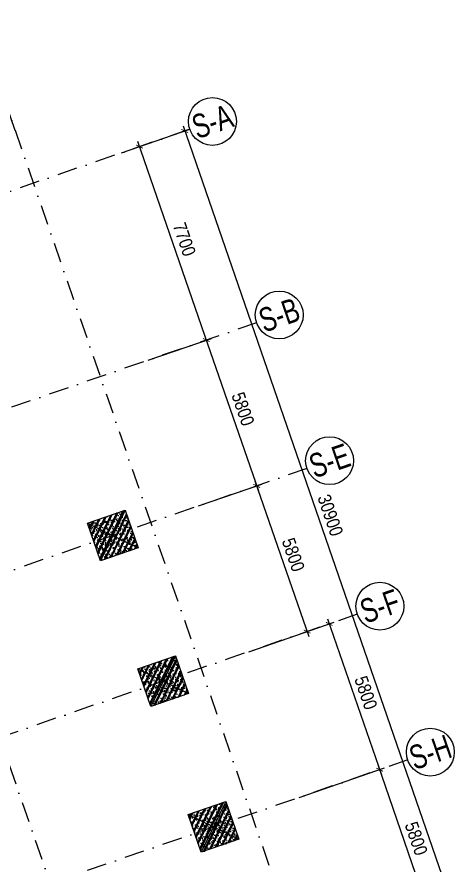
# Model space of a CAD drawing. Header units: millimetres. Extents: x -1307469 to 1307234, y -626931 to 1119422.
# Drawn here: x -52424 to -35844, y 35401 to 67305 of the extents above; entities that cross this region are included whole.
import ezdxf
from ezdxf.enums import TextEntityAlignment as Align

# ---------------------------------------------------------------- set-up
doc = ezdxf.new("R2010")
doc.units = ezdxf.units.MM
doc.header["$LTSCALE"] = 300
doc.header["$MEASUREMENT"] = 0
doc.linetypes.add('DASHDOT', pattern=[1, 0.5, -0.25, 0, -0.25])
for name, color, linetype in [('KC2-DIM', 251, 'Continuous'), ('KT-Kich thuoc', 9, 'Continuous'), ('KT-Luoi truc South Tower', 8, 'DASHDOT'), ('KT-Net cot vach', 6, 'Continuous'), ('ST_MBDV Cot vach 220805$0$AUDIT_I_220805193045-1', 50, 'Continuous')]:
    doc.layers.add(name, color=color, linetype=linetype)
doc.styles.add('Arial Narrow', font='ARIALN.TTF')
doc.styles.add('ST_MBDV Cot vach 220805$0$HBA-Text', font='GOTHIC.TTF')
doc.dimstyles.new('ccu12-200', dxfattribs={"dimscale": 200, "dimtxt": 2.5, "dimasz": 1, "dimexe": 1, "dimexo": 2, "dimgap": 1, "dimtad": 1, "dimdec": 0, "dimdsep": 46, "dimtxsty": 'Arial Narrow', "dimblk": 'ARCHTICK', "dimcen": -1, "dimdle": 1, "dimclrd": 256, "dimclre": 256, "dimclrt": 3, "dimadec": 0, "dimazin": 2, "dimtfac": 0.1, "dimtdec": 0, "dimtmove": 0, "dimatfit": 1, "dimldrblk": 'ARCHTICK', "dimfxl": 1, "dimtvp": 0.833333, "dimtolj": 1, "dimtzin": 12, "dimarcsym": 0})
pattern_1 = [(50, (550, -550), (286.904, -25.1), [30, -330]), (355, (550, -550), (-55.5, 300.877), [24, -264]), (100.451, (573.9, -552.1), (231.404, 275.776), [25.496, -280.457]), (46.184, (550, -470), (426.9, -66.21), [45, -495]), (96.636, (585.57, -475.5), (373.87, 389.65), [38.24, -420.69]), (351.184, (550, -470), (373.86, 389.65), [36, -396]), (21, (590, -490), (238.763, -161.048), [30, -330]), (326, (590, -490), (97.326, 290.06), [24, -264]), (71.451, (609.9, -503.42), (336.09, 129.01), [25.496, -280.457]), (37.5, (550, -550), (4.864, 133.1575), [0, -260.8, 0, -268, 0, -265]), (7.5, (550, -550), (105.228, 157.765), [0, -152.8, 0, -254.8, 0, -101]), (327.5, (460.8, -550), (213.529, -9.022), [0, -100, 0, -312, 0, -414]), (317.5, (420.8, -550), (233.274, 40.042), [0, -130, 0, -207.2, 0, -294]), (45, (550, -550), (-120.208, 120.208), []), (45, (550, -501), (-120.208, 120.208), [])]

# ---------------------------------------------------------------- blocks, each defined once
blk = doc.blocks.new('*U34')
h = blk.add_hatch()
h.set_pattern_fill('VATLIEU04', color=250, scale=40, style=0, pattern_type=2)
h.set_pattern_definition(pattern_1)
h.paths.add_polyline_path([(-475, 475), (1025, 475), (1025, -1025), (-475, -1025)])
at = {"color": 6, "ltscale": 0.25}
blk.add_lwpolyline([(-475, 475), (1025, 475), (1025, -1025), (-475, -1025)], close=True, dxfattribs=at)
at = {"layer": 'Defpoints', "linetype": 'ByBlock', "ltscale": 30}
for p, q in [((1025, 475), (-475, -1025)), ((-475, 475), (1025, -1025))]:
    blk.add_line(p, q, dxfattribs=at)
blk = doc.blocks.new('*U35')
h = blk.add_hatch()
h.set_pattern_fill('VATLIEU04', color=250, scale=40, style=0, pattern_type=2)
h.set_pattern_definition(pattern_1)
h.paths.add_polyline_path([(-475, 475), (1025, 475), (1025, -1025), (-475, -1025)])
at = {"color": 6, "ltscale": 0.25}
blk.add_lwpolyline([(-475, 475), (1025, 475), (1025, -1025), (-475, -1025)], close=True, dxfattribs=at)
at = {"layer": 'Defpoints', "linetype": 'ByBlock', "ltscale": 30}
for p, q in [((1025, 475), (-475, -1025)), ((-475, 475), (1025, -1025))]:
    blk.add_line(p, q, dxfattribs=at)
blk = doc.blocks.new('*U26')
h = blk.add_hatch()
h.set_pattern_fill('VATLIEU04', color=250, scale=40, style=0, pattern_type=2)
h.set_pattern_definition(pattern_1)
h.paths.add_polyline_path([(-475, 475), (1025, 475), (1025, -1025), (-475, -1025)])
at = {"color": 6, "ltscale": 0.25}
blk.add_lwpolyline([(-475, 475), (1025, 475), (1025, -1025), (-475, -1025)], close=True, dxfattribs=at)
at = {"layer": 'Defpoints', "linetype": 'ByBlock', "ltscale": 30}
for p, q in [((1025, 475), (-475, -1025)), ((-475, 475), (1025, -1025))]:
    blk.add_line(p, q, dxfattribs=at)
blk = doc.blocks.new('MBCot-PN-flat-22')
at = {"layer": 'KT-Net cot vach', "rotation": 19.04713795399666}
for name, p in [('*U26', (57392, 5823)), ('*U35', (59285, 341)), ('*U34', (61177, -5142))]:
    blk.add_blockref(name, p, dxfattribs=at)
blk = doc.blocks.new('_ARCHTICK')
at = {"color": 0, "linetype": 'ByBlock', "const_width": 0.15}
blk.add_lwpolyline([(-0.5, -0.5), (0.5, 0.5)], dxfattribs=at)
blk = doc.blocks.new('*D318')
at = {"layer": 'Defpoints', "color": 0, "transparency": 16777216}
for p in [(-45982, 48779), (-41521, 44184), (-44090, 43297, 0)]:
    blk.add_point(p, dxfattribs=at)
at = {"layer": 'KT-Kich thuoc', "lineweight": -2, "transparency": 16777216}
for p, q in [((-43479, 49855), (-41455, 43995)), ((-45604, 48910), (-43225, 49732)), ((-43712, 43427), (-41332, 44249))]:
    blk.add_line(p, q, dxfattribs=at)
at = {"layer": 'KT-Kich thuoc', "lineweight": -2, "transparency": 16777216, "xscale": 200, "yscale": 200, "zscale": 200}
for p, rotation in [((-43414, 49666), 109.0471074763102), ((-41521, 44184), 289.0471074763101)]:
    blk.add_blockref('_ARCHTICK', p, dxfattribs=dict(at, rotation=rotation))
at = {"layer": 'KT-Kich thuoc', "color": 3, "transparency": 16777216, "insert": (-42037, 47074), "char_height": 500, "attachment_point": 5, "rotation": 289.0471, "style": 'Arial Narrow'}
blk.add_mtext('\\A1;5800', dxfattribs=at)
blk = doc.blocks.new('*D319')
at = {"layer": 'Defpoints', "color": 0, "transparency": 16777216}
for p in [(-47874, 54262, 0), (-43413, 49666), (-45982, 48779)]:
    blk.add_point(p, dxfattribs=at)
at = {"layer": 'KT-Kich thuoc', "lineweight": -2, "transparency": 16777216}
for p, q in [((-47496, 54393), (-45117, 55214)), ((-45371, 55338), (-43348, 49477)), ((-45604, 48910), (-43224, 49732))]:
    blk.add_line(p, q, dxfattribs=at)
at = {"layer": 'KT-Kich thuoc', "lineweight": -2, "transparency": 16777216, "xscale": 200, "yscale": 200, "zscale": 200}
for p, rotation in [((-45306, 55149), 109.0471074763102), ((-43413, 49666), 289.0471074763101)]:
    blk.add_blockref('_ARCHTICK', p, dxfattribs=dict(at, rotation=rotation))
at = {"layer": 'KT-Kich thuoc', "color": 3, "transparency": 16777216, "insert": (-43929, 52556), "char_height": 500, "attachment_point": 5, "rotation": 289.0471, "style": 'Arial Narrow'}
blk.add_mtext('\\A1;5800', dxfattribs=at)
blk = doc.blocks.new('*D323')
at = {"layer": 'Defpoints', "color": 0, "transparency": 16777216}
for p in [(-44089, 43297, 0), (-38793, 38990), (-42197, 37814, 0)]:
    blk.add_point(p, dxfattribs=at)
at = {"layer": 'KT-Kich thuoc', "lineweight": -2, "transparency": 16777216}
for p, q in [((-43711, 43427), (-40496, 44537)), ((-40751, 44661), (-38727, 38801)), ((-41819, 37945), (-38604, 39055))]:
    blk.add_line(p, q, dxfattribs=at)
at = {"layer": 'KT-Kich thuoc', "lineweight": -2, "transparency": 16777216, "xscale": 200, "yscale": 200, "zscale": 200}
for p, rotation in [((-40686, 44472), 109.0471074763102), ((-38793, 38990), 289.0471074763101)]:
    blk.add_blockref('_ARCHTICK', p, dxfattribs=dict(at, rotation=rotation))
at = {"layer": 'KT-Kich thuoc', "color": 3, "transparency": 16777216, "insert": (-39309, 41880), "char_height": 500, "attachment_point": 5, "rotation": 289.0471, "style": 'Arial Narrow'}
blk.add_mtext('\\A1;5800', dxfattribs=at)
blk = doc.blocks.new('*D324')
at = {"layer": 'Defpoints', "color": 0, "transparency": 16777216}
for p in [(-42197, 37814, 0), (-36900, 33507), (-40305, 32332, 0)]:
    blk.add_point(p, dxfattribs=at)
at = {"layer": 'KT-Kich thuoc', "lineweight": -2, "transparency": 16777216}
for p, q in [((-41819, 37945), (-38604, 39055)), ((-38858, 39179), (-36835, 33318)), ((-39926, 32462), (-36711, 33573))]:
    blk.add_line(p, q, dxfattribs=at)
at = {"layer": 'KT-Kich thuoc', "lineweight": -2, "transparency": 16777216, "xscale": 200, "yscale": 200, "zscale": 200}
for p, rotation in [((-38793, 38990), 109.0471074763102), ((-36900, 33507), 289.0471074763101)]:
    blk.add_blockref('_ARCHTICK', p, dxfattribs=dict(at, rotation=rotation))
at = {"layer": 'KT-Kich thuoc', "color": 3, "transparency": 16777216, "insert": (-37416, 36397), "char_height": 500, "attachment_point": 5, "rotation": 289.0471, "style": 'Arial Narrow'}
blk.add_mtext('\\A1;5800', dxfattribs=at)
blk = doc.blocks.new('ST_MBDV Cot vach 220805$0$GRID-SYM-flat-103')
at = {"layer": 'ST_MBDV Cot vach 220805$0$AUDIT_I_220805193045-1'}
blk.add_circle((0, 0, 0), 900, dxfattribs=at)
at = {"layer": 'ST_MBDV Cot vach 220805$0$AUDIT_I_220805193045-1', "style": 'ST_MBDV Cot vach 220805$0$HBA-Text'}
blk.add_attdef('GRID', text='', height=900, rotation=19.0471, dxfattribs=at).set_placement((0, 0, 0), align=Align.MIDDLE_CENTER)
blk = doc.blocks.new('*D294')
at = {"layer": 'Defpoints', "color": 0, "transparency": 16777216}
for p in [(-52359, 62652), (-108936, 49029), (-107112, 43748, 0)]:
    blk.add_point(p, dxfattribs=at)
at = {"layer": 'KT-Kich thuoc', "lineweight": -2, "transparency": 16777216}
for p, q in [((-53994, 67999), (-109125, 48964)), ((-52489, 63030), (-54248, 68123)), ((-107243, 44126), (-109001, 49218))]:
    blk.add_line(p, q, dxfattribs=at)
at = {"layer": 'KT-Kich thuoc', "lineweight": -2, "transparency": 16777216, "xscale": 200, "yscale": 200, "zscale": 200}
for p, rotation in [((-54183, 67933), 19.04771637789532), ((-108936, 49029), 199.0477163778953)]:
    blk.add_blockref('_ARCHTICK', p, dxfattribs=dict(at, rotation=rotation))
at = {"layer": 'KT-Kich thuoc', "color": 3, "transparency": 16777216, "insert": (-78288, 60092), "char_height": 500, "attachment_point": 5, "rotation": 19.0477, "style": 'Arial Narrow'}
blk.add_mtext('\\A1;57925', dxfattribs=at)
blk = doc.blocks.new('*D305')
at = {"layer": 'Defpoints', "color": 0, "transparency": 16777216}
for p in [(-48876, 62062, 0), (-36033, 33807), (-38792, 32854, 0)]:
    blk.add_point(p, dxfattribs=at)
at = {"layer": 'KT-Kich thuoc', "lineweight": -2, "transparency": 16777216}
for p, q in [((-46182, 63204), (-35968, 33617)), ((-48497, 62193), (-45928, 63080)), ((-38414, 32985), (-35844, 33872))]:
    blk.add_line(p, q, dxfattribs=at)
at = {"layer": 'KT-Kich thuoc', "lineweight": -2, "transparency": 16777216, "xscale": 200, "yscale": 200, "zscale": 200}
for p, rotation in [((-46117, 63015), 109.0471074763102), ((-36033, 33807), 289.0471074763101)]:
    blk.add_blockref('_ARCHTICK', p, dxfattribs=dict(at, rotation=rotation))
at = {"layer": 'KT-Kich thuoc', "color": 3, "transparency": 16777216, "insert": (-40645, 48559), "char_height": 500, "attachment_point": 5, "rotation": 289.0471, "style": 'Arial Narrow'}
blk.add_mtext('\\A1;30900', dxfattribs=at)
blk = doc.blocks.new('*D306')
at = {"layer": 'Defpoints', "color": 0, "transparency": 16777216}
for p in [(-47819, 62427), (-48876, 62062), (-47874, 54262)]:
    blk.add_point(p, dxfattribs=at)
at = {"layer": 'KT-Kich thuoc', "lineweight": -2, "transparency": 16777216}
for p, q in [((-45240, 54960), (-47884, 62616)), ((-48497, 62193), (-47630, 62493)), ((-47496, 54393), (-45117, 55214))]:
    blk.add_line(p, q, dxfattribs=at)
at = {"layer": 'KT-Kich thuoc', "lineweight": -2, "transparency": 16777216, "xscale": 200, "yscale": 200, "zscale": 200}
for p, rotation in [((-47819, 62427), 109.0471074763102), ((-45306, 55149), 289.0471074763101)]:
    blk.add_blockref('_ARCHTICK', p, dxfattribs=dict(at, rotation=rotation))
at = {"layer": 'KT-Kich thuoc', "color": 3, "transparency": 16777216, "insert": (-46132, 58937), "char_height": 500, "attachment_point": 5, "rotation": 289.0471, "style": 'Arial Narrow'}
blk.add_mtext('\\A1;7700', dxfattribs=at)
blk = doc.blocks.new('Asix South Tower')
at = {"layer": 'KT-Luoi truc South Tower', "ltscale": 5}
for p, q in [((-53965.4, 67304.5), (-40792.5, 29149.9)), ((-61527.4, 64693.7), (-45306.5, 17710.6)), ((-45928.1, 63080), (-113358.3, 39799.9)), ((-43415.2, 55801.6), (-67725.7, 47408.4)), ((-41522.4, 50319.2), (-65827.2, 41928)), ((-39629.6, 44836.7), (-71714.8, 33759.3)), ((-37736.8, 39354.3), (-105450.5, 15976.2))]:
    blk.add_line(p, q, dxfattribs=at)
at = {"layer": 'KT-Kich thuoc'}
ref = blk.add_blockref('ST_MBDV Cot vach 220805$0$GRID-SYM-flat-103', (-45077.3, 63373.8, 0), dxfattribs=at)
ref.add_attrib('GRID', 'S-A', dxfattribs={"layer": 'ST_MBDV Cot vach 220805$0$AUDIT_I_220805193045-1', "height": 900, "rotation": 19.04714, "style": 'ST_MBDV Cot vach 220805$0$HBA-Text', "width": 0.75}).set_placement((-45077.3, 63373.8, 0), align=Align.MIDDLE_CENTER)
ref = blk.add_blockref('ST_MBDV Cot vach 220805$0$GRID-SYM-flat-103', (-42564.5, 56095.3, 0), dxfattribs=at)
ref.add_attrib('GRID', 'S-B', dxfattribs={"layer": 'ST_MBDV Cot vach 220805$0$AUDIT_I_220805193045-1', "height": 900, "rotation": 19, "style": 'ST_MBDV Cot vach 220805$0$HBA-Text', "width": 0.75}).set_placement((-42564.5, 56095.3, 0), align=Align.MIDDLE_CENTER)
ref = blk.add_blockref('ST_MBDV Cot vach 220805$0$GRID-SYM-flat-103', (-40671.7, 50612.9, 0), dxfattribs=at)
ref.add_attrib('GRID', 'S-E', dxfattribs={"layer": 'ST_MBDV Cot vach 220805$0$AUDIT_I_220805193045-1', "height": 900, "rotation": 19, "style": 'ST_MBDV Cot vach 220805$0$HBA-Text', "width": 0.75}).set_placement((-40671.7, 50612.9, 0), align=Align.MIDDLE_CENTER)
ref = blk.add_blockref('ST_MBDV Cot vach 220805$0$GRID-SYM-flat-103', (-38781.7, 45138.8, 0), dxfattribs=at)
ref.add_attrib('GRID', 'S-F', dxfattribs={"layer": 'ST_MBDV Cot vach 220805$0$AUDIT_I_220805193045-1', "height": 900, "rotation": 19, "style": 'ST_MBDV Cot vach 220805$0$HBA-Text', "width": 0.75}).set_placement((-38781.7, 45138.8, 0), align=Align.MIDDLE_CENTER)
ref = blk.add_blockref('ST_MBDV Cot vach 220805$0$GRID-SYM-flat-103', (-36886, 39648, 0), dxfattribs=at)
ref.add_attrib('GRID', 'S-H', dxfattribs={"layer": 'ST_MBDV Cot vach 220805$0$AUDIT_I_220805193045-1', "height": 900, "rotation": 19, "style": 'ST_MBDV Cot vach 220805$0$HBA-Text', "width": 0.75}).set_placement((-36886, 39648, 0), align=Align.MIDDLE_CENTER)
for base, p1, p2, angle, picture, middle, dimtype in [((-108935.8, 49029.4), (-52359, 62651.6), (-107112.2, 43747.5, 0), 199.04772, '*D294', (-78139.5, 59662.1), 129), ((-38792.7, 38989.7), (-44089.5, 43296.9, 0), (-42197.3, 37814.3, 0), 109.04711, '*D323', (-39739.1, 41730.9), 128), ((-36899.9, 33507.3), (-42196.7, 37814.5, 0), (-40304.5, 32331.8, 0), 109.04711, '*D324', (-37846.3, 36248.5), 128)]:
    dim = blk.add_linear_dim(base=base, p1=p1, p2=p2, angle=angle, dimstyle='ccu12-200', dxfattribs=at)
    dim.commit()
    dim.dimension.update_dxf_attribs({"geometry": picture, "text_midpoint": middle, "dimtype": dimtype})
for base, p1, p2, picture, middle in [((-36033, 33806.5), (-48875.5, 62062.4, 0), (-38792.1, 32854, 0), '*D305', (-40644.7, 48559.2)), ((-47818.6, 62427.4), (-47874.4, 54262.1), (-48875.5, 62062.4), '*D306', (-46131.8, 58936.7)), ((-43412.9, 49666.5), (-47874.4, 54262.1, 0), (-45982.3, 48779.4), '*D319', (-43928.9, 52556.3)), ((-41520.8, 44183.8), (-45982.3, 48779.4), (-44090.1, 43296.7, 0), '*D318', (-42036.8, 47073.6))]:
    dim = blk.add_linear_dim(base=base, p1=p1, p2=p2, angle=109.04711, dimstyle='ccu12-200', dxfattribs=at)
    dim.commit()
    dim.dimension.update_dxf_attribs({"geometry": picture, "text_midpoint": middle})

msp = doc.modelspace()

# ---------------------------------------------------------------- block references
at = {"layer": 'KC2-DIM'}
msp.add_blockref('MBCot-PN-flat-22', (-106559.9, 42147), dxfattribs=at)
at = {"layer": 'KT-Kich thuoc'}
msp.add_blockref('Asix South Tower', (0, 0), dxfattribs=at)

doc.saveas('drawing.dxf')
